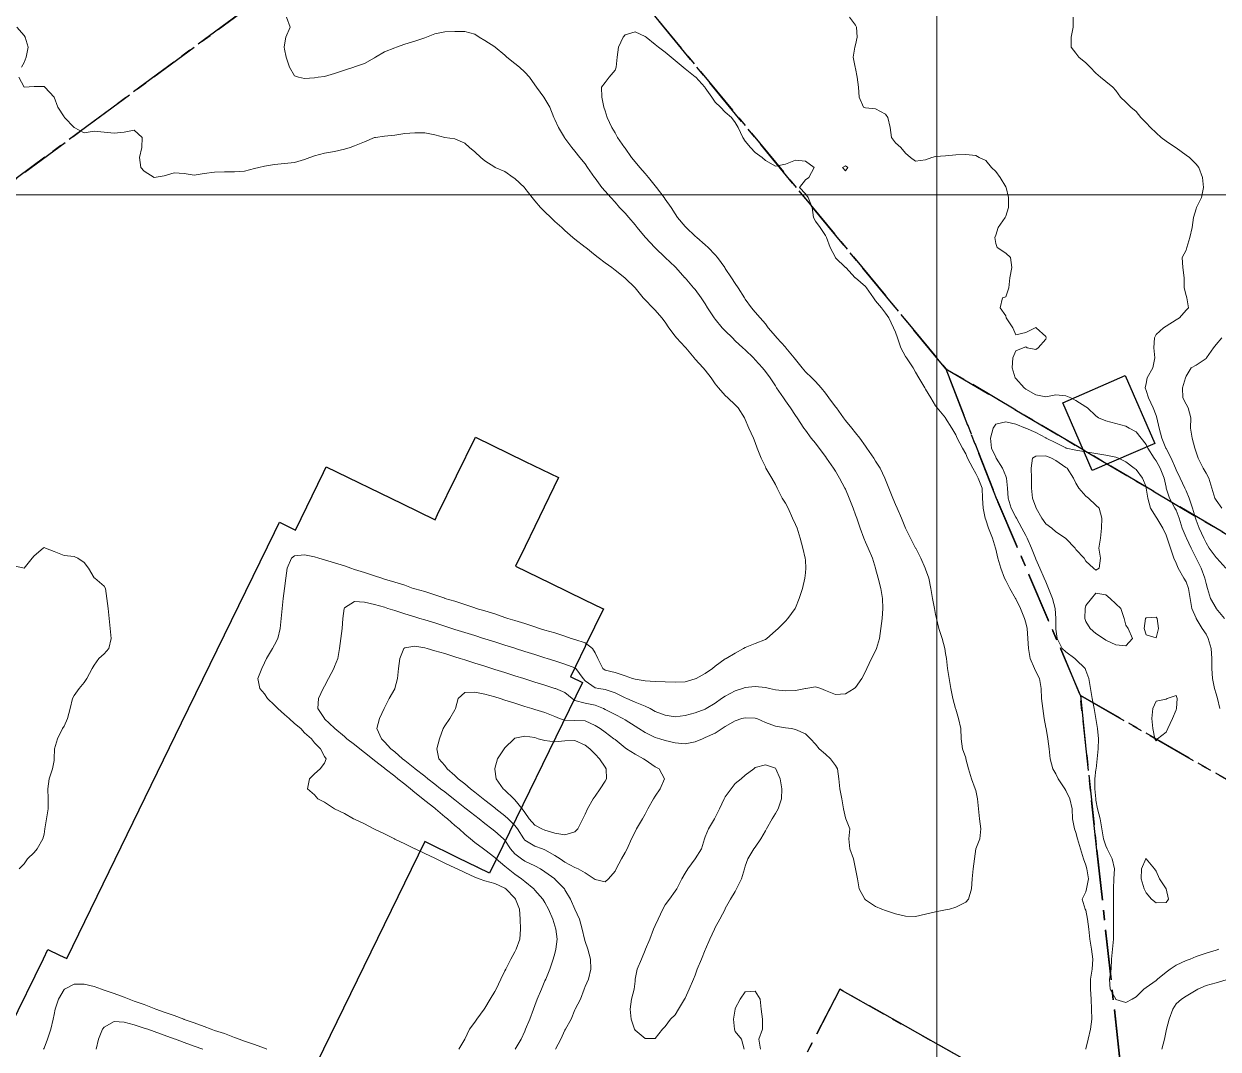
# Model space of a CAD drawing. Header units: centimetres. Extents: x 0 to 642158, y -847 to 649707.
# Drawn here: x 616421.2 to 616480.8, y 621544.8 to 621595.9 of the extents above; entities that cross this region are included whole.
import ezdxf

# ---------------------------------------------------------------- set-up
doc = ezdxf.new("R2010")
doc.units = ezdxf.units.CM
doc.header["$MEASUREMENT"] = 0
doc.linetypes.add('CENTERX2', pattern=[4, 2.5, -0.5, 0.5, -0.5])
doc.layers.add('MEV_grille', color=254, linetype='Continuous', lineweight=9)
doc.layers.add('WAL_topographie 0.5', color=253, linetype='Continuous', lineweight=20)
doc.layers.add('SPW_batiments', color=7, linetype='Continuous')
doc.layers.add('SPW_parcellaire cadastral', color=7, linetype='CENTERX2', lineweight=25, true_color=0xff0542)

# ---------------------------------------------------------------- blocks, each defined once
blk = doc.blocks.new('*U114')
at = {"layer": 'MEV_grille', "transparency": 33554687}
blk.add_lwpolyline([(-1338.461, 0), (1338.461, 0)], dxfattribs=at)
blk = doc.blocks.new('*U115')
at = {"layer": 'MEV_grille', "color": 0, "linetype": 'ByBlock', "lineweight": -2, "transparency": 16777216}
blk.add_blockref('*U114', (0, -800), dxfattribs=at)
blk = doc.blocks.new('*U112')
at = {"layer": 'MEV_grille', "transparency": 33554687}
blk.add_lwpolyline([(0, 1825.476), (0, -1825.476)], dxfattribs=at)
blk = doc.blocks.new('*U113')
at = {"layer": 'MEV_grille', "color": 0, "linetype": 'ByBlock', "lineweight": -2, "transparency": 16777216}
blk.add_blockref('*U112', (1100, 0), dxfattribs=at)

msp = doc.modelspace()

# ---------------------------------------------------------------- linework, layer by layer
at = {"layer": 'SPW_batiments'}
for points in [[(616477.695, 621574.975), (616474.562, 621573.625), (616473.094, 621577.007), (616476.211, 621578.375), (616477.695, 621574.975)], [(616420.548, 621545.841), (616422.217, 621549.264), (616422.445, 621549.733), (616423.019, 621549.453), (616423.38, 621549.277), (616429.113, 621561.036), (616433.748, 621570.542), (616433.997, 621571.053), (616434.801, 621570.661), (616436.202, 621573.535), (616436.339, 621573.816), (616440.107, 621571.979), (616441.765, 621571.171), (616441.895, 621571.437), (616443.778, 621575.301), (616446.269, 621574.087), (616447.934, 621573.275), (616446.026, 621569.36), (616445.921, 621569.145), (616445.784, 621568.864), (616447.533, 621568.012), (616449.229, 621567.185), (616450.121, 621566.75), (616450.17, 621566.726), (616449.281, 621564.902), (616449.256, 621564.851), (616448.768, 621563.85), (616448.519, 621563.34), (616448.537, 621563.332), (616449.117, 621563.049), (616444.483, 621553.542), (616443.902, 621553.825), (616443.885, 621553.834), (616443.861, 621553.846), (616442.943, 621554.293), (616441.248, 621555.12), (616435.516, 621543.362)]]:
    msp.add_lwpolyline(points, dxfattribs=at)
at = {"layer": 'SPW_parcellaire cadastral'}
for points in [[(616439.847, 621618.862), (616444.446, 621616.219), (616449.091, 621613.575), (616452.596, 621611.537), (616444.825, 621605.875), (616418.068, 621586.141), (616407.103, 621600.815), (616426.833, 621627.136), (616432.89, 621622.902), (616436.543, 621620.771), (616439.847, 621618.862)], [(616505.207, 621556.316), (616467.253, 621578.71), (616444.825, 621605.875), (616452.596, 621611.537), (616454.511, 621610.496)], [(616418.068, 621586.141), (616444.825, 621605.875), (616467.253, 621578.71)], [(616516.449, 621549.934), (616512.036, 621541.546), (616507.381, 621544.061), (616507.055, 621543.455), (616500.229, 621547.305), (616473.972, 621562.41), (616469.822, 621572.151), (616467.253, 621578.71), (616505.207, 621556.316), (616507.107, 621555.234), (616511.854, 621552.512), (616516.449, 621549.934)], [(616467.253, 621578.71), (616469.822, 621572.151), (616473.972, 621562.41), (616474.797, 621554.683), (616475.942, 621544.239)], [(616504.25, 621528.228), (616497.475, 621531.995), (616496.712, 621532.425), (616475.942, 621544.239), (616474.797, 621554.683), (616473.972, 621562.41), (616500.229, 621547.305), (616507.055, 621543.455), (616507.381, 621544.061), (616512.036, 621541.546), (616504.617, 621528.028), (616504.25, 621528.228)], [(616472.596, 621541.76), (616461.97, 621547.744), (616457.133, 621538.419)], [(616457.133, 621538.419), (616461.97, 621547.744), (616472.596, 621541.76)]]:
    msp.add_lwpolyline(points, dxfattribs=at)
at = {"layer": 'WAL_topographie 0.5'}
for points in [[(616434.347, 621596.25), (616434.538, 621595.75), (616434.323, 621595.25), (616434.25, 621594.875), (616434.23, 621594.75), (616434.25, 621594.643), (616434.342, 621594.25), (616434.505, 621593.75), (616434.75, 621593.328), (616434.958, 621593.25), (616435.25, 621593.187), (616435.75, 621593.22), (616435.932, 621593.25), (616436.25, 621593.295), (616436.75, 621593.44), (616437.25, 621593.61), (616437.713, 621593.75), (616437.75, 621593.762), (616438.25, 621593.93), (616438.75, 621594.225), (616438.789, 621594.25), (616439.25, 621594.517), (616439.75, 621594.722), (616439.839, 621594.75), (616440.25, 621594.897), (616440.75, 621595.045), (616441.25, 621595.217), (616441.336, 621595.25), (616441.75, 621595.417), (616442.25, 621595.523), (616442.75, 621595.537), (616443.25, 621595.529), (616443.75, 621595.399), (616443.963, 621595.25), (616444.25, 621595.089), (616444.75, 621594.763), (616444.766, 621594.75), (616445.25, 621594.351), (616445.354, 621594.25), (616445.75, 621593.93), (616445.975, 621593.75), (616446.25, 621593.512), (616446.479, 621593.25), (616446.75, 621592.875), (616446.829, 621592.75), (616447.198, 621592.25), (616447.25, 621592.179), (616447.486, 621591.75), (616447.701, 621591.25), (616447.75, 621591.142), (616447.926, 621590.75), (616448.219, 621590.25), (616448.25, 621590.204), (616448.591, 621589.75), (616448.75, 621589.558), (616448.998, 621589.25), (616449.25, 621588.934), (616449.374, 621588.75), (616449.719, 621588.25), (616449.75, 621588.208), (616450.093, 621587.75), (616450.25, 621587.559), (616450.533, 621587.25), (616450.75, 621587.015), (616450.977, 621586.75), (616451.25, 621586.466), (616451.441, 621586.25), (616451.75, 621585.894), (616451.856, 621585.75), (616452.25, 621585.27), (616452.267, 621585.25), (616452.741, 621584.75), (616452.75, 621584.741), (616453.25, 621584.253), (616453.253, 621584.25), (616453.75, 621583.786), (616453.787, 621583.75), (616454.238, 621583.25), (616454.25, 621583.237), (616454.672, 621582.75), (616454.75, 621582.654), (616455.046, 621582.25), (616455.25, 621581.94), (616455.366, 621581.75), (616455.694, 621581.25), (616455.75, 621581.179), (616456.103, 621580.75), (616456.25, 621580.595), (616456.603, 621580.25), (616456.75, 621580.107), (616457.132, 621579.75), (616457.25, 621579.645), (616457.654, 621579.25), (616457.75, 621579.151), (616458.101, 621578.75), (616458.25, 621578.568), (616458.49, 621578.25), (616458.75, 621577.847), (616458.813, 621577.75), (616459.15, 621577.25), (616459.25, 621577.101), (616459.505, 621576.75), (616459.75, 621576.373), (616459.833, 621576.25), (616460.177, 621575.75), (616460.25, 621575.644), (616460.544, 621575.25), (616460.75, 621574.987), (616460.934, 621574.75), (616461.25, 621574.325), (616461.305, 621574.25), (616461.646, 621573.75), (616461.75, 621573.591), (616461.957, 621573.25), (616462.225, 621572.75), (616462.25, 621572.694), (616462.434, 621572.25), (616462.627, 621571.75), (616462.75, 621571.424), (616462.812, 621571.25), (616462.978, 621570.75), (616463.168, 621570.25), (616463.25, 621570.059), (616463.387, 621569.75), (616463.593, 621569.25), (616463.747, 621568.75), (616463.75, 621568.737), (616463.876, 621568.25), (616464.018, 621567.75), (616464.102, 621567.25), (616464.114, 621566.75), (616464.08, 621566.25), (616464.013, 621565.75), (616463.942, 621565.25), (616463.803, 621564.75), (616463.75, 621564.628), (616463.556, 621564.25), (616463.32, 621563.75), (616463.25, 621563.604), (616463.062, 621563.25), (616462.75, 621562.797), (616462.69, 621562.75), (616462.25, 621562.493), (616461.75, 621562.453), (616461.25, 621562.656), (616461.015, 621562.75), (616460.75, 621562.828), (616460.276, 621562.75), (616460.25, 621562.747), (616459.75, 621562.658), (616459.25, 621562.629), (616458.75, 621562.679), (616458.456, 621562.75), (616458.25, 621562.801), (616457.75, 621562.856), (616457.25, 621562.801), (616457.107, 621562.75), (616456.75, 621562.636), (616456.25, 621562.368), (616456.07, 621562.25), (616455.75, 621562.025), (616455.29, 621561.75), (616455.25, 621561.725), (616454.75, 621561.547), (616454.25, 621561.407), (616453.75, 621561.343), (616453.25, 621561.416), (616452.75, 621561.612), (616452.509, 621561.75), (616452.25, 621561.874), (616451.75, 621562.073), (616451.34, 621562.25), (616451.25, 621562.286), (616450.75, 621562.533), (616450.25, 621562.702), (616449.938, 621562.75), (616449.75, 621562.783), (616449.25, 621563.13), (616449.155, 621563.25), (616448.787, 621563.75), (616448.75, 621563.785), (616448.25, 621563.972), (616447.75, 621564.132), (616447.367, 621564.25), (616447.25, 621564.286), (616446.75, 621564.445), (616446.25, 621564.604), (616445.778, 621564.75), (616445.75, 621564.759), (616445.25, 621564.917), (616444.75, 621565.077), (616444.25, 621565.231), (616444.19, 621565.25), (616443.75, 621565.39), (616443.25, 621565.55), (616442.75, 621565.704), (616442.603, 621565.75), (616442.25, 621565.862), (616441.75, 621566.022), (616441.25, 621566.177), (616441.014, 621566.25), (616440.75, 621566.332), (616440.25, 621566.486), (616439.75, 621566.641), (616439.415, 621566.75), (616439.25, 621566.803), (616438.75, 621566.945), (616438.25, 621567.054), (616437.75, 621567.1), (616437.25, 621566.781), (616437.234, 621566.75), (616437.17, 621566.25), (616437.122, 621565.75), (616437.063, 621565.25), (616437, 621564.75), (616436.907, 621564.25), (616436.75, 621563.846), (616436.71, 621563.75), (616436.445, 621563.25), (616436.25, 621562.873), (616436.187, 621562.75), (616435.946, 621562.25), (616435.921, 621561.75), (616436.245, 621561.25), (616436.25, 621561.246), (616436.75, 621560.774), (616436.771, 621560.75), (616437.25, 621560.358), (616437.369, 621560.25), (616437.75, 621559.955), (616438.006, 621559.75), (616438.25, 621559.554), (616438.639, 621559.25), (616438.75, 621559.161), (616439.25, 621558.775), (616439.282, 621558.75), (616439.75, 621558.374), (616439.909, 621558.25), (616440.25, 621557.972), (616440.537, 621557.75), (616440.75, 621557.57), (616441.161, 621557.25), (616441.25, 621557.171), (616441.75, 621556.775), (616441.783, 621556.75), (616442.25, 621556.35), (616442.381, 621556.25), (616442.75, 621555.922), (616442.971, 621555.75), (616443.25, 621555.481), (616443.529, 621555.25), (616443.75, 621555.063), (616444.179, 621554.75), (616444.25, 621554.705), (616444.75, 621554.318), (616444.813, 621554.25), (616445.25, 621553.887), (616445.41, 621553.75), (616445.75, 621553.493), (616446.084, 621553.25), (616446.25, 621553.118), (616446.699, 621552.75), (616446.75, 621552.694), (616447.147, 621552.25), (616447.25, 621552.072), (616447.427, 621551.75), (616447.644, 621551.25), (616447.75, 621550.917), (616447.799, 621550.75), (616447.854, 621550.25), (616447.801, 621549.75), (616447.75, 621549.537), (616447.666, 621549.25), (616447.501, 621548.75), (616447.291, 621548.25), (616447.25, 621548.163), (616447.078, 621547.75), (616446.864, 621547.25), (616446.75, 621546.945), (616446.675, 621546.75), (616446.488, 621546.25), (616446.286, 621545.75), (616446.25, 621545.664), (616446.062, 621545.25), (616445.761, 621544.75)], [(616462.444, 621596.25), (616462.75, 621595.857), (616462.792, 621595.75), (616462.828, 621595.25), (616462.75, 621594.861), (616462.724, 621594.75), (616462.641, 621594.25), (616462.73, 621593.75), (616462.75, 621593.679), (616462.827, 621593.25), (616462.895, 621592.75), (616462.932, 621592.25), (616463.15, 621591.75), (616463.25, 621591.73), (616463.75, 621591.68), (616464.25, 621591.404), (616464.368, 621591.25), (616464.478, 621590.75), (616464.547, 621590.25), (616464.75, 621589.982), (616465.01, 621589.75), (616465.25, 621589.464), (616465.5, 621589.25), (616465.75, 621589.062), (616466.25, 621589.129), (616466.568, 621589.25), (616466.75, 621589.289), (616467.25, 621589.33), (616467.75, 621589.381), (616468.25, 621589.4), (616468.75, 621589.338), (616468.929, 621589.25), (616469.25, 621589.089), (616469.542, 621588.75), (616469.75, 621588.545), (616469.962, 621588.25), (616470.25, 621587.777), (616470.266, 621587.75), (616470.382, 621587.25), (616470.394, 621586.75), (616470.25, 621586.313), (616470.221, 621586.25), (616469.875, 621585.75), (616469.75, 621585.365), (616469.709, 621585.25), (616469.75, 621584.95), (616469.813, 621584.75), (616470.25, 621584.47), (616470.489, 621584.25), (616470.545, 621583.75), (616470.45, 621583.25), (616470.411, 621582.75), (616470.25, 621582.3), (616470.083, 621582.25), (616469.969, 621581.75), (616470.25, 621581.341), (616470.277, 621581.25), (616470.596, 621580.75), (616470.75, 621580.402), (616471.25, 621580.508), (616471.721, 621580.75), (616471.75, 621580.757), (616471.763, 621580.75), (616472.25, 621580.32), (616472.272, 621580.25), (616472.25, 621580.183), (616471.875, 621579.75), (616471.75, 621579.669), (616471.317, 621579.75), (616471.25, 621579.803), (616471.125, 621579.75), (616470.75, 621579.6), (616470.61, 621579.25), (616470.568, 621578.75), (616470.722, 621578.25), (616470.75, 621578.223), (616471.171, 621577.75), (616471.25, 621577.693), (616471.75, 621577.398), (616472.25, 621577.306), (616472.75, 621577.398), (616473.25, 621577.349), (616473.495, 621577.25), (616473.75, 621577.124), (616474.25, 621576.812), (616474.324, 621576.75), (616474.75, 621576.353), (616474.877, 621576.25), (616475.25, 621576.113), (616475.75, 621575.972), (616476.25, 621575.846), (616476.412, 621575.75), (616476.75, 621575.558), (616477.002, 621575.25), (616477.25, 621574.931), (616477.339, 621574.75), (616477.656, 621574.25), (616477.75, 621574.12), (616477.957, 621573.75), (616478.156, 621573.25), (616478.25, 621572.803), (616478.262, 621572.75), (616478.416, 621572.25), (616478.695, 621571.75), (616478.75, 621571.648), (616478.904, 621571.25), (616479.062, 621570.75), (616479.25, 621570.284), (616479.264, 621570.25), (616479.511, 621569.75), (616479.75, 621569.264), (616479.757, 621569.25), (616479.996, 621568.75), (616480.186, 621568.25), (616480.25, 621567.987), (616480.31, 621567.75), (616480.466, 621567.25), (616480.75, 621566.759), (616480.756, 621566.75), (616481.16, 621566.25)], [(616473.609, 621596.25), (616473.614, 621595.75), (616473.508, 621595.25), (616473.513, 621594.75), (616473.75, 621594.45), (616473.9, 621594.25), (616474.25, 621593.97), (616474.47, 621593.75), (616474.75, 621593.446), (616474.975, 621593.25), (616475.25, 621593.046), (616475.598, 621592.75), (616475.75, 621592.583), (616475.983, 621592.25), (616476.25, 621592.007), (616476.5, 621591.75), (616476.75, 621591.548), (616476.99, 621591.25), (616477.25, 621590.974), (616477.479, 621590.75), (616477.75, 621590.473), (616478.012, 621590.25), (616478.25, 621590.064), (616478.721, 621589.75), (616478.75, 621589.729), (616479.25, 621589.362), (616479.412, 621589.25), (616479.75, 621588.921), (616479.886, 621588.75), (616480.071, 621588.25), (616480.116, 621587.75), (616480.022, 621587.25), (616479.77, 621586.75), (616479.75, 621586.687), (616479.615, 621586.25), (616479.55, 621585.75), (616479.441, 621585.25), (616479.295, 621584.75), (616479.25, 621584.618), (616479.061, 621584.25), (616479.087, 621583.75), (616479.162, 621583.25), (616479.148, 621582.75), (616479.25, 621582.368), (616479.285, 621582.25), (616479.362, 621581.75), (616479.25, 621581.621), (616478.921, 621581.25), (616478.75, 621581.145), (616478.25, 621580.829), (616478.114, 621580.75), (616477.75, 621580.412), (616477.673, 621580.25), (616477.645, 621579.75), (616477.691, 621579.25), (616477.591, 621578.75), (616477.308, 621578.25), (616477.25, 621577.977), (616477.206, 621577.75), (616477.25, 621577.629), (616477.372, 621577.25), (616477.599, 621576.75), (616477.75, 621576.38), (616477.794, 621576.25), (616477.909, 621575.75), (616478.036, 621575.25), (616478.237, 621574.75), (616478.25, 621574.725), (616478.505, 621574.25), (616478.719, 621573.75), (616478.75, 621573.67), (616478.947, 621573.25), (616479.187, 621572.75), (616479.25, 621572.612), (616479.401, 621572.25), (616479.566, 621571.75), (616479.718, 621571.25), (616479.75, 621571.149), (616479.909, 621570.75), (616480.14, 621570.25), (616480.25, 621570.028), (616480.406, 621569.75), (616480.75, 621569.284), (616480.79, 621569.25), (616481.237, 621568.75)], [(616420.884, 621595.75), (616421.25, 621595.333), (616421.303, 621595.25), (616421.453, 621594.75), (616421.358, 621594.25), (616421.25, 621593.984), (616421.125, 621593.75)], [(616474.24, 621544.75), (616474.25, 621544.778), (616474.356, 621545.25), (616474.487, 621545.75), (616474.538, 621546.25), (616474.533, 621546.75), (616474.513, 621547.25), (616474.478, 621547.75), (616474.485, 621548.25), (616474.566, 621548.75), (616474.595, 621549.25), (616474.526, 621549.75), (616474.448, 621550.25), (616474.394, 621550.75), (616474.332, 621551.25), (616474.25, 621551.69), (616474.213, 621551.75), (616474.058, 621552.25), (616474.25, 621552.607), (616474.284, 621552.75), (616474.379, 621553.25), (616474.303, 621553.75), (616474.25, 621553.933), (616474.122, 621554.25), (616473.973, 621554.75), (616473.836, 621555.25), (616473.75, 621555.576), (616473.672, 621555.75), (616473.578, 621556.25), (616473.558, 621556.75), (616473.449, 621557.25), (616473.25, 621557.67), (616473.205, 621557.75), (616472.869, 621558.25), (616472.75, 621558.492), (616472.598, 621558.75), (616472.468, 621559.25), (616472.419, 621559.75), (616472.353, 621560.25), (616472.26, 621560.75), (616472.25, 621560.804), (616472.17, 621561.25), (616472.093, 621561.75), (616472.031, 621562.25), (616472.009, 621562.75), (616471.937, 621563.25), (616471.75, 621563.596), (616471.681, 621563.75), (616471.473, 621564.25), (616471.391, 621564.75), (616471.356, 621565.25), (616471.311, 621565.75), (616471.25, 621566.034), (616471.192, 621566.25), (616470.987, 621566.75), (616470.75, 621567.235), (616470.742, 621567.25), (616470.455, 621567.75), (616470.25, 621568.14), (616470.194, 621568.25), (616470.005, 621568.75), (616469.861, 621569.25), (616469.75, 621569.712), (616469.74, 621569.75), (616469.582, 621570.25), (616469.388, 621570.75), (616469.25, 621571.168), (616469.222, 621571.25), (616469.115, 621571.75), (616469.094, 621572.25), (616469.066, 621572.75), (616468.876, 621573.25), (616468.75, 621573.478), (616468.6, 621573.75), (616468.347, 621574.25), (616468.25, 621574.461), (616468.09, 621574.75), (616467.83, 621575.25), (616467.75, 621575.41), (616467.563, 621575.75), (616467.25, 621576.237), (616467.241, 621576.25), (616466.828, 621576.75), (616466.75, 621576.853), (616466.508, 621577.25), (616466.25, 621577.687), (616466.207, 621577.75), (616465.913, 621578.25), (616465.75, 621578.528), (616465.624, 621578.75), (616465.294, 621579.25), (616465.25, 621579.318), (616465.016, 621579.75), (616464.839, 621580.25), (616464.75, 621580.53), (616464.654, 621580.75), (616464.417, 621581.25), (616464.25, 621581.487), (616464.05, 621581.75), (616463.75, 621582.096), (616463.64, 621582.25), (616463.295, 621582.75), (616463.25, 621582.804), (616462.75, 621583.238), (616462.738, 621583.25), (616462.261, 621583.75), (616462.25, 621583.759), (616461.75, 621584.244), (616461.745, 621584.25), (616461.487, 621584.75), (616461.307, 621585.25), (616461.25, 621585.352), (616460.985, 621585.75), (616460.75, 621586.073), (616460.658, 621586.25), (616460.594, 621586.75), (616460.391, 621587.25), (616460.25, 621587.426), (616459.95, 621587.75), (616460.25, 621588.137), (616460.425, 621588.25), (616460.691, 621588.75), (616460.25, 621589.069), (616459.75, 621589.117), (616459.25, 621588.906), (616458.75, 621588.816), (616458.25, 621589.098), (616458.086, 621589.25), (616457.75, 621589.498), (616457.507, 621589.75), (616457.25, 621590.056), (616457.128, 621590.25), (616456.891, 621590.75), (616456.75, 621590.987), (616456.554, 621591.25), (616456.25, 621591.511), (616456.011, 621591.75), (616455.75, 621592.011), (616455.587, 621592.25), (616455.25, 621592.724), (616455.231, 621592.75), (616454.785, 621593.25), (616454.75, 621593.278), (616454.25, 621593.662), (616454.147, 621593.75), (616453.75, 621594.081), (616453.546, 621594.25), (616453.25, 621594.498), (616452.915, 621594.75), (616452.75, 621594.887), (616452.295, 621595.25), (616452.25, 621595.29), (616451.75, 621595.523), (616451.25, 621595.366), (616451.148, 621595.25), (616450.924, 621594.75), (616450.862, 621594.25), (616450.812, 621593.75), (616450.75, 621593.608), (616450.462, 621593.25), (616450.25, 621592.991), (616450.077, 621592.75), (616450.082, 621592.25), (616450.187, 621591.75), (616450.25, 621591.576), (616450.361, 621591.25), (616450.589, 621590.75), (616450.75, 621590.47), (616450.879, 621590.25), (616451.226, 621589.75), (616451.25, 621589.716), (616451.578, 621589.25), (616451.75, 621589.024), (616451.98, 621588.75), (616452.25, 621588.441), (616452.414, 621588.25), (616452.75, 621587.836), (616452.821, 621587.75), (616453.199, 621587.25), (616453.25, 621587.175), (616453.543, 621586.75), (616453.75, 621586.432), (616453.87, 621586.25), (616454.25, 621585.803), (616454.297, 621585.75), (616454.75, 621585.317), (616454.824, 621585.25), (616455.25, 621584.884), (616455.398, 621584.75), (616455.75, 621584.384), (616455.868, 621584.25), (616456.228, 621583.75), (616456.25, 621583.716), (616456.569, 621583.25), (616456.75, 621582.961), (616456.902, 621582.75), (616457.207, 621582.25), (616457.25, 621582.179), (616457.556, 621581.75), (616457.75, 621581.529), (616457.985, 621581.25), (616458.25, 621580.944), (616458.396, 621580.75), (616458.75, 621580.337), (616458.83, 621580.25), (616459.25, 621579.785), (616459.281, 621579.75), (616459.692, 621579.25), (616459.75, 621579.17), (616460.084, 621578.75), (616460.25, 621578.553), (616460.57, 621578.25), (616460.75, 621578.07), (616461.04, 621577.75), (616461.25, 621577.486), (616461.425, 621577.25), (616461.75, 621576.813), (616461.796, 621576.75), (616462.152, 621576.25), (616462.25, 621576.119), (616462.565, 621575.75), (616462.75, 621575.515), (616462.958, 621575.25), (616463.25, 621574.838), (616463.316, 621574.75), (616463.661, 621574.25), (616463.75, 621574.089), (616463.98, 621573.75), (616464.218, 621573.25), (616464.25, 621573.168), (616464.417, 621572.75), (616464.612, 621572.25), (616464.75, 621571.941), (616464.831, 621571.75), (616465.051, 621571.25), (616465.25, 621570.757), (616465.253, 621570.75), (616465.488, 621570.25), (616465.75, 621569.761), (616465.756, 621569.75), (616466.003, 621569.25), (616466.232, 621568.75), (616466.25, 621568.7), (616466.418, 621568.25), (616466.513, 621567.75), (616466.594, 621567.25), (616466.692, 621566.75), (616466.75, 621566.444), (616466.788, 621566.25), (616466.916, 621565.75), (616467.071, 621565.25), (616467.209, 621564.75), (616467.25, 621564.5), (616467.29, 621564.25), (616467.341, 621563.75), (616467.417, 621563.25), (616467.507, 621562.75), (616467.608, 621562.25), (616467.741, 621561.75), (616467.75, 621561.721), (616467.889, 621561.25), (616468.005, 621560.75), (616468.024, 621560.25), (616468.088, 621559.75), (616468.25, 621559.293), (616468.264, 621559.25), (616468.397, 621558.75), (616468.536, 621558.25), (616468.728, 621557.75), (616468.75, 621557.656), (616468.842, 621557.25), (616468.887, 621556.75), (616468.934, 621556.25), (616469, 621555.75), (616468.953, 621555.25), (616468.75, 621554.75), (616468.75, 621554.75), (616468.693, 621554.25), (616468.625, 621553.75), (616468.567, 621553.25), (616468.543, 621552.75), (616468.387, 621552.25), (616468.25, 621552.092), (616467.75, 621551.843), (616467.438, 621551.75), (616467.25, 621551.706), (616466.75, 621551.615), (616466.25, 621551.491), (616465.75, 621551.379), (616465.25, 621551.395), (616464.75, 621551.506), (616464.25, 621551.681), (616464.058, 621551.75), (616463.75, 621551.879), (616463.25, 621552.208), (616463.208, 621552.25), (616462.94, 621552.75), (616462.842, 621553.25), (616462.75, 621553.75), (616462.75, 621553.75), (616462.645, 621554.25), (616462.461, 621554.75), (616462.417, 621555.25), (616462.472, 621555.75), (616462.275, 621556.25), (616462.25, 621556.296), (616462.144, 621556.75), (616462.065, 621557.25), (616461.966, 621557.75), (616461.924, 621558.25), (616461.849, 621558.75), (616461.75, 621558.914), (616461.503, 621559.25), (616461.25, 621559.472), (616460.944, 621559.75), (616460.75, 621559.983), (616460.5, 621560.25), (616460.25, 621560.485), (616459.75, 621560.709), (616459.555, 621560.75), (616459.25, 621560.787), (616458.75, 621560.875), (616458.25, 621561.062), (616457.819, 621561.25), (616457.75, 621561.269), (616457.25, 621561.284), (616457.083, 621561.25), (616456.75, 621561.141), (616456.25, 621560.855), (616456.102, 621560.75), (616455.75, 621560.527), (616455.25, 621560.302), (616455.119, 621560.25), (616454.75, 621560.099), (616454.25, 621559.997), (616453.75, 621560.042), (616453.25, 621560.165), (616452.981, 621560.25), (616452.75, 621560.315), (616452.25, 621560.55), (616451.938, 621560.75), (616451.75, 621560.876), (616451.25, 621561.187), (616451.138, 621561.25), (616450.75, 621561.453), (616450.25, 621561.709), (616450.169, 621561.75), (616449.75, 621561.914), (616449.25, 621562.014), (616448.75, 621562.159), (616448.607, 621562.25), (616448.25, 621562.553), (616447.774, 621562.75), (616447.75, 621562.759), (616447.25, 621562.917), (616446.75, 621563.077), (616446.25, 621563.231), (616446.19, 621563.25), (616445.75, 621563.39), (616445.25, 621563.55), (616444.75, 621563.704), (616444.603, 621563.75), (616444.25, 621563.862), (616443.75, 621564.022), (616443.25, 621564.177), (616443.016, 621564.25), (616442.75, 621564.334), (616442.25, 621564.491), (616441.75, 621564.64), (616441.372, 621564.75), (616441.25, 621564.784), (616440.75, 621564.859), (616440.25, 621564.778), (616440.208, 621564.75), (616440.008, 621564.25), (616439.945, 621563.75), (616439.887, 621563.25), (616439.754, 621562.75), (616439.75, 621562.742), (616439.471, 621562.25), (616439.25, 621561.787), (616439.233, 621561.75), (616438.996, 621561.25), (616438.858, 621560.75), (616439.087, 621560.25), (616439.25, 621560.1), (616439.564, 621559.75), (616439.75, 621559.599), (616440.138, 621559.25), (616440.25, 621559.162), (616440.75, 621558.766), (616440.769, 621558.75), (616441.25, 621558.373), (616441.406, 621558.25), (616441.75, 621557.98), (616442.045, 621557.75), (616442.25, 621557.59), (616442.683, 621557.25), (616442.75, 621557.198), (616443.25, 621556.805), (616443.321, 621556.75), (616443.75, 621556.417), (616443.962, 621556.25), (616444.25, 621556.023), (616444.598, 621555.75), (616444.75, 621555.63), (616445.186, 621555.25), (616445.25, 621555.183), (616445.538, 621554.75), (616445.75, 621554.501), (616446.081, 621554.25), (616446.25, 621554.14), (616446.75, 621553.901), (616447.03, 621553.75), (616447.25, 621553.608), (616447.737, 621553.25), (616447.75, 621553.239), (616448.226, 621552.75), (616448.25, 621552.712), (616448.532, 621552.25), (616448.748, 621551.75), (616448.75, 621551.745), (616448.968, 621551.25), (616449.105, 621550.75), (616449.221, 621550.25), (616449.25, 621550.127), (616449.389, 621549.75), (616449.527, 621549.25), (616449.535, 621548.75), (616449.417, 621548.25), (616449.25, 621547.88), (616449.206, 621547.75), (616449.021, 621547.25), (616448.765, 621546.75), (616448.75, 621546.725), (616448.56, 621546.25), (616448.284, 621545.75), (616448.25, 621545.702), (616448.041, 621545.25), (616447.781, 621544.75)], [(616421, 621593.25), (616421.25, 621592.75), (616421.75, 621592.788), (616422.25, 621592.781), (616422.286, 621592.75), (616422.75, 621592.25), (616422.75, 621592.25), (616422.935, 621591.75), (616423.25, 621591.278), (616423.272, 621591.25), (616423.75, 621590.75), (616423.75, 621590.75), (616424.25, 621590.475), (616424.75, 621590.554), (616425.25, 621590.515), (616425.75, 621590.455), (616426.25, 621590.503), (616426.75, 621590.602), (616427.147, 621590.25), (616427.139, 621589.75), (616427.021, 621589.25), (616427.076, 621588.75), (616427.25, 621588.571), (616427.75, 621588.25), (616428.25, 621588.333), (616428.75, 621588.486), (616429.25, 621588.45), (616429.75, 621588.37), (616430.25, 621588.444), (616430.75, 621588.509), (616431.25, 621588.529), (616431.75, 621588.525), (616432.25, 621588.571), (616432.75, 621588.696), (616432.97, 621588.75), (616433.25, 621588.815), (616433.75, 621588.902), (616434.25, 621588.951), (616434.75, 621589.003), (616435.25, 621589.139), (616435.519, 621589.25), (616435.75, 621589.333), (616436.25, 621589.465), (616436.75, 621589.541), (616437.25, 621589.655), (616437.526, 621589.75), (616437.75, 621589.834), (616438.25, 621590.029), (616438.75, 621590.242), (616438.796, 621590.25), (616439.25, 621590.316), (616439.75, 621590.358), (616440.25, 621590.44), (616440.75, 621590.485), (616441.25, 621590.474), (616441.75, 621590.375), (616442.25, 621590.25), (616442.25, 621590.25), (616442.75, 621590.172), (616443.25, 621589.955), (616443.479, 621589.75), (616443.75, 621589.534), (616444.048, 621589.25), (616444.25, 621589.077), (616444.75, 621588.76), (616444.771, 621588.75), (616445.25, 621588.541), (616445.671, 621588.25), (616445.75, 621588.2), (616446.224, 621587.75), (616446.25, 621587.723), (616446.611, 621587.25), (616446.75, 621587.091), (616447.026, 621586.75), (616447.25, 621586.531), (616447.538, 621586.25), (616447.75, 621586.058), (616448.099, 621585.75), (616448.25, 621585.604), (616448.65, 621585.25), (616448.75, 621585.164), (616449.25, 621584.778), (616449.286, 621584.75), (616449.75, 621584.374), (616449.902, 621584.25), (616450.25, 621583.992), (616450.591, 621583.75), (616450.75, 621583.632), (616451.229, 621583.25), (616451.25, 621583.233), (616451.75, 621582.75), (616451.75, 621582.75), (616452.157, 621582.25), (616452.25, 621582.142), (616452.628, 621581.75), (616452.75, 621581.631), (616453.092, 621581.25), (616453.25, 621581.025), (616453.429, 621580.75), (616453.75, 621580.335), (616453.819, 621580.25), (616454.25, 621579.777), (616454.274, 621579.75), (616454.695, 621579.25), (616454.75, 621579.188), (616455.154, 621578.75), (616455.25, 621578.638), (616455.549, 621578.25), (616455.75, 621577.948), (616455.908, 621577.75), (616456.25, 621577.365), (616456.373, 621577.25), (616456.75, 621576.912), (616456.891, 621576.75), (616457.215, 621576.25), (616457.25, 621576.172), (616457.423, 621575.75), (616457.665, 621575.25), (616457.75, 621575.03), (616457.84, 621574.75), (616458.035, 621574.25), (616458.25, 621573.807), (616458.279, 621573.75), (616458.574, 621573.25), (616458.75, 621572.926), (616458.835, 621572.75), (616459.095, 621572.25), (616459.25, 621572), (616459.381, 621571.75), (616459.607, 621571.25), (616459.75, 621570.942), (616459.832, 621570.75), (616459.992, 621570.25), (616460.126, 621569.75), (616460.243, 621569.25), (616460.25, 621569.15), (616460.269, 621568.75), (616460.25, 621568.528), (616460.216, 621568.25), (616460.104, 621567.75), (616459.943, 621567.25), (616459.75, 621566.782), (616459.734, 621566.75), (616459.373, 621566.25), (616459.25, 621566.116), (616458.89, 621565.75), (616458.75, 621565.625), (616458.329, 621565.25), (616458.25, 621565.2), (616457.75, 621565.002), (616457.25, 621564.798), (616457.163, 621564.75), (616456.75, 621564.516), (616456.296, 621564.25), (616456.25, 621564.225), (616455.75, 621563.87), (616455.606, 621563.75), (616455.25, 621563.508), (616454.795, 621563.25), (616454.75, 621563.23), (616454.25, 621563.085), (616453.75, 621563.068), (616453.25, 621563.085), (616452.75, 621563.098), (616452.25, 621563.139), (616451.75, 621563.213), (616451.622, 621563.25), (616451.25, 621563.386), (616450.75, 621563.556), (616450.25, 621563.673), (616450.14, 621563.75), (616449.885, 621564.25), (616449.75, 621564.54), (616449.622, 621564.75), (616449.25, 621565.024), (616448.75, 621565.193), (616448.558, 621565.25), (616448.25, 621565.357), (616447.75, 621565.523), (616447.25, 621565.671), (616446.979, 621565.75), (616446.75, 621565.83), (616446.25, 621566), (616445.75, 621566.151), (616445.402, 621566.25), (616445.25, 621566.303), (616444.75, 621566.476), (616444.25, 621566.631), (616443.817, 621566.75), (616443.75, 621566.773), (616443.25, 621566.951), (616442.75, 621567.115), (616442.257, 621567.25), (616442.25, 621567.252), (616441.75, 621567.427), (616441.25, 621567.585), (616440.75, 621567.726), (616440.669, 621567.75), (616440.25, 621567.902), (616439.75, 621568.064), (616439.25, 621568.209), (616439.107, 621568.25), (616438.75, 621568.382), (616438.25, 621568.545), (616437.75, 621568.696), (616437.561, 621568.75), (616437.25, 621568.87), (616436.75, 621569.029), (616436.25, 621569.173), (616435.96, 621569.25), (616435.75, 621569.329), (616435.25, 621569.416), (616434.75, 621569.364), (616434.599, 621569.25), (616434.381, 621568.75), (616434.312, 621568.25), (616434.25, 621567.75), (616434.25, 621567.75), (616434.188, 621567.25), (616434.133, 621566.75), (616434.09, 621566.25), (616434.041, 621565.75), (616433.915, 621565.25), (616433.75, 621564.925), (616433.653, 621564.75), (616433.355, 621564.25), (616433.25, 621564.037), (616433.114, 621563.75), (616432.918, 621563.25), (616433.019, 621562.75), (616433.25, 621562.48), (616433.408, 621562.25), (616433.75, 621561.916), (616433.915, 621561.75), (616434.25, 621561.451), (616434.487, 621561.25), (616434.75, 621561.002), (616435.064, 621560.75), (616435.25, 621560.544), (616435.602, 621560.25), (616435.75, 621560.05), (616436.05, 621559.75), (616436.25, 621559.354), (616436.332, 621559.25), (616436.25, 621559.023), (616436.036, 621558.75), (616435.75, 621558.5), (616435.5, 621558.25), (616435.404, 621557.75), (616435.75, 621557.45), (616435.914, 621557.25), (616436.25, 621557.089), (616436.745, 621556.75), (616436.75, 621556.748), (616437.25, 621556.509), (616437.701, 621556.25), (616437.75, 621556.228), (616438.25, 621555.996), (616438.705, 621555.75), (616438.75, 621555.729), (616439.25, 621555.501), (616439.734, 621555.25), (616439.75, 621555.242), (616440.25, 621555.004), (616440.75, 621554.758), (616440.766, 621554.75), (616441.25, 621554.519), (616441.75, 621554.28), (616441.813, 621554.25), (616442.25, 621554.044), (616442.75, 621553.809), (616442.875, 621553.75), (616443.25, 621553.571), (616443.75, 621553.332), (616443.964, 621553.25), (616444.25, 621553.15), (616444.75, 621553.021), (616445.25, 621552.783), (616445.295, 621552.75), (616445.75, 621552.287), (616445.783, 621552.25), (616445.972, 621551.75), (616446.015, 621551.25), (616446.034, 621550.75), (616445.992, 621550.25), (616445.81, 621549.75), (616445.75, 621549.618), (616445.54, 621549.25), (616445.293, 621548.75), (616445.25, 621548.674), (616445.047, 621548.25), (616444.808, 621547.75), (616444.75, 621547.64), (616444.51, 621547.25), (616444.25, 621546.799), (616444.214, 621546.75), (616443.853, 621546.25), (616443.75, 621546.104), (616443.49, 621545.75), (616443.25, 621545.26), (616443.246, 621545.25), (616442.954, 621544.75)], [(616462.25, 621588.583), (616462.375, 621588.75), (616462.25, 621588.827), (616462.107, 621588.75), (616462.25, 621588.583)], [(616481.032, 621580.25), (616480.75, 621579.92), (616480.62, 621579.75), (616480.269, 621579.25), (616480.25, 621579.225), (616479.75, 621578.888), (616479.508, 621578.75), (616479.25, 621578.339), (616479.218, 621578.25), (616479.07, 621577.75), (616479.082, 621577.25), (616479.25, 621576.942), (616479.349, 621576.75), (616479.48, 621576.25), (616479.464, 621575.75), (616479.55, 621575.25), (616479.694, 621574.75), (616479.75, 621574.539), (616479.849, 621574.25), (616480.107, 621573.75), (616480.25, 621573.49), (616480.386, 621573.25), (616480.535, 621572.75), (616480.686, 621572.25), (616480.75, 621572.147), (616481.039, 621571.75)], [(616476.561, 621547.25), (616476.25, 621547.083), (616475.75, 621547.231), (616475.741, 621547.25), (616475.463, 621547.75), (616475.435, 621548.25), (616475.512, 621548.75), (616475.53, 621549.25), (616475.576, 621549.75), (616475.634, 621550.25), (616475.634, 621550.75), (616475.622, 621551.25), (616475.619, 621551.75), (616475.628, 621552.25), (616475.63, 621552.75), (616475.65, 621553.25), (616475.677, 621553.75), (616475.553, 621554.25), (616475.304, 621554.75), (616475.25, 621554.897), (616475.126, 621555.25), (616475.038, 621555.75), (616474.953, 621556.25), (616474.832, 621556.75), (616474.75, 621557.176), (616474.737, 621557.25), (616474.697, 621557.75), (616474.702, 621558.25), (616474.75, 621558.704), (616474.756, 621558.75), (616474.809, 621559.25), (616474.855, 621559.75), (616474.873, 621560.25), (616474.832, 621560.75), (616474.75, 621561.25), (616474.75, 621561.25), (616474.657, 621561.75), (616474.567, 621562.25), (616474.476, 621562.75), (616474.396, 621563.25), (616474.25, 621563.655), (616474.215, 621563.75), (616473.75, 621564.2), (616473.694, 621564.25), (616473.25, 621564.582), (616473.072, 621564.75), (616472.81, 621565.25), (616472.75, 621565.717), (616472.746, 621565.75), (616472.746, 621566.25), (616472.72, 621566.75), (616472.588, 621567.25), (616472.387, 621567.75), (616472.25, 621568.074), (616472.173, 621568.25), (616471.944, 621568.75), (616471.75, 621569.21), (616471.733, 621569.25), (616471.542, 621569.75), (616471.321, 621570.25), (616471.25, 621570.384), (616471.051, 621570.75), (616470.778, 621571.25), (616470.75, 621571.305), (616470.52, 621571.75), (616470.375, 621572.25), (616470.343, 621572.75), (616470.288, 621573.25), (616470.25, 621573.352), (616470.08, 621573.75), (616469.772, 621574.25), (616469.75, 621574.299), (616469.546, 621574.75), (616469.495, 621575.25), (616469.623, 621575.75), (616469.75, 621575.941), (616470.25, 621576.059), (616470.75, 621575.946), (616471.242, 621575.75), (616471.25, 621575.747), (616471.75, 621575.53), (616472.25, 621575.26), (616472.265, 621575.25), (616472.75, 621575.005), (616473.25, 621574.755), (616473.269, 621574.75), (616473.75, 621574.638), (616474.25, 621574.566), (616474.75, 621574.473), (616475.25, 621574.393), (616475.75, 621574.303), (616475.883, 621574.25), (616476.25, 621574.066), (616476.657, 621573.75), (616476.75, 621573.675), (616477.076, 621573.25), (616477.25, 621572.81), (616477.265, 621572.75), (616477.336, 621572.25), (616477.478, 621571.75), (616477.75, 621571.306), (616477.786, 621571.25), (616478.087, 621570.75), (616478.25, 621570.4), (616478.307, 621570.25), (616478.47, 621569.75), (616478.641, 621569.25), (616478.75, 621569.01), (616478.855, 621568.75), (616479.144, 621568.25), (616479.25, 621568.068), (616479.376, 621567.75), (616479.459, 621567.25), (616479.544, 621566.75), (616479.75, 621566.269), (616479.76, 621566.25), (616480.056, 621565.75), (616480.25, 621565.463), (616480.359, 621565.25), (616480.503, 621564.75), (616480.542, 621564.25), (616480.538, 621563.75), (616480.567, 621563.25), (616480.674, 621562.75), (616480.75, 621562.482), (616480.814, 621562.25), (616480.938, 621561.75)], [(616474.917, 621568.75), (616474.75, 621568.652), (616474.632, 621568.75), (616474.25, 621569.101), (616474.171, 621569.25), (616473.75, 621569.684), (616473.713, 621569.75), (616473.25, 621570.237), (616473.239, 621570.25), (616472.75, 621570.572), (616472.546, 621570.75), (616472.25, 621570.968), (616472.05, 621571.25), (616471.768, 621571.75), (616471.75, 621571.802), (616471.587, 621572.25), (616471.533, 621572.75), (616471.542, 621573.25), (616471.511, 621573.75), (616471.582, 621574.25), (616471.75, 621574.342), (616472.25, 621574.36), (616472.534, 621574.25), (616472.75, 621574.127), (616473.25, 621573.783), (616473.311, 621573.75), (616473.629, 621573.25), (616473.75, 621573.003), (616473.894, 621572.75), (616474.25, 621572.355), (616474.371, 621572.25), (616474.75, 621571.901), (616474.904, 621571.75), (616475.049, 621571.25), (616475.025, 621570.75), (616474.971, 621570.25), (616474.897, 621569.75), (616474.978, 621569.25), (616474.917, 621568.75)], [(616420.75, 621568.868), (616421.25, 621568.75), (616421.65, 621569.25), (616421.75, 621569.368), (616422.214, 621569.75), (616422.25, 621569.786), (616422.322, 621569.75), (616422.75, 621569.583), (616423.25, 621569.391), (616423.75, 621569.331), (616423.934, 621569.25), (616424.25, 621569.036), (616424.461, 621568.75), (616424.75, 621568.272), (616424.783, 621568.25), (616425.25, 621567.861), (616425.309, 621567.75), (616425.386, 621567.25), (616425.455, 621566.75), (616425.506, 621566.25), (616425.552, 621565.75), (616425.605, 621565.25), (616425.476, 621564.75), (616425.25, 621564.481), (616424.977, 621564.25), (616424.75, 621563.917), (616424.654, 621563.75), (616424.388, 621563.25), (616424.25, 621563.06), (616424.009, 621562.75), (616423.75, 621562.4), (616423.667, 621562.25), (616423.561, 621561.75), (616423.426, 621561.25), (616423.25, 621560.875), (616423.179, 621560.75), (616422.927, 621560.25), (616422.778, 621559.75), (616422.763, 621559.25), (616422.75, 621559.167), (616422.672, 621558.75), (616422.507, 621558.25), (616422.445, 621557.75), (616422.46, 621557.25), (616422.46, 621556.75), (616422.373, 621556.25), (616422.294, 621555.75), (616422.25, 621555.481), (616422.194, 621555.25), (616421.914, 621554.75), (616421.75, 621554.564), (616421.43, 621554.25), (616421.25, 621554.007), (616421.013, 621553.75)], [(616476.575, 621565.25), (616476.25, 621564.879), (616475.75, 621564.93), (616475.25, 621565.162), (616475.121, 621565.25), (616474.75, 621565.499), (616474.458, 621565.75), (616474.25, 621566.09), (616474.191, 621566.25), (616474.211, 621566.75), (616474.25, 621566.891), (616474.527, 621567.25), (616474.75, 621567.509), (616475.25, 621567.425), (616475.458, 621567.25), (616475.75, 621566.983), (616475.991, 621566.75), (616476.158, 621566.25), (616476.25, 621565.917), (616476.362, 621565.75), (616476.575, 621565.25)], [(616477.872, 621565.75), (616477.75, 621565.288), (616477.25, 621565.432), (616477.158, 621565.75), (616477.227, 621566.25), (616477.25, 621566.285), (616477.75, 621566.313), (616477.799, 621566.25), (616477.872, 621565.75)], [(616450.25, 621553.105), (616450.43, 621553.25), (616450.75, 621553.631), (616450.811, 621553.75), (616451.063, 621554.25), (616451.25, 621554.578), (616451.347, 621554.75), (616451.576, 621555.25), (616451.75, 621555.609), (616451.824, 621555.75), (616452.122, 621556.25), (616452.25, 621556.485), (616452.387, 621556.75), (616452.672, 621557.25), (616452.75, 621557.374), (616452.995, 621557.75), (616453.217, 621558.25), (616452.945, 621558.75), (616452.75, 621558.852), (616452.25, 621559.198), (616452.172, 621559.25), (616451.75, 621559.475), (616451.315, 621559.75), (616451.25, 621559.794), (616450.75, 621560.203), (616450.694, 621560.25), (616450.25, 621560.566), (616449.999, 621560.75), (616449.75, 621560.909), (616449.25, 621561.132), (616448.75, 621561.152), (616448.25, 621561.165), (616447.977, 621561.25), (616447.75, 621561.35), (616447.25, 621561.55), (616446.75, 621561.704), (616446.603, 621561.75), (616446.25, 621561.862), (616445.75, 621562.022), (616445.25, 621562.175), (616445.008, 621562.25), (616444.75, 621562.33), (616444.25, 621562.469), (616443.75, 621562.569), (616443.25, 621562.557), (616442.912, 621562.25), (616442.779, 621561.75), (616442.75, 621561.689), (616442.505, 621561.25), (616442.25, 621560.894), (616442.163, 621560.75), (616441.994, 621560.25), (616441.848, 621559.75), (616441.957, 621559.25), (616442.25, 621558.918), (616442.365, 621558.75), (616442.75, 621558.415), (616442.918, 621558.25), (616443.25, 621557.989), (616443.531, 621557.75), (616443.75, 621557.579), (616444.169, 621557.25), (616444.25, 621557.186), (616444.75, 621556.794), (616444.806, 621556.75), (616445.25, 621556.404), (616445.415, 621556.25), (616445.75, 621555.915), (616445.873, 621555.75), (616446.202, 621555.25), (616446.25, 621555.188), (616446.75, 621554.884), (616447.126, 621554.75), (616447.25, 621554.705), (616447.75, 621554.419), (616448.018, 621554.25), (616448.25, 621554.087), (616448.75, 621553.825), (616448.911, 621553.75), (616449.25, 621553.549), (616449.713, 621553.25), (616449.75, 621553.216), (616450.25, 621553.105)], [(616477.825, 621560.25), (616477.75, 621560.135), (616477.692, 621560.25), (616477.586, 621560.75), (616477.545, 621561.25), (616477.591, 621561.75), (616477.75, 621562.118), (616478.25, 621562.221), (616478.312, 621562.25), (616478.75, 621562.402), (616478.808, 621562.25), (616478.766, 621561.75), (616478.75, 621561.691), (616478.567, 621561.25), (616478.346, 621560.75), (616478.25, 621560.577), (616477.825, 621560.25)], [(616448.75, 621555.605), (616448.894, 621555.75), (616449.147, 621556.25), (616449.25, 621556.477), (616449.376, 621556.75), (616449.654, 621557.25), (616449.75, 621557.386), (616450.002, 621557.75), (616450.25, 621558.137), (616450.317, 621558.25), (616450.309, 621558.75), (616450.25, 621558.822), (616449.981, 621559.25), (616449.75, 621559.478), (616449.483, 621559.75), (616449.25, 621559.934), (616448.75, 621560.165), (616448.25, 621560.142), (616447.75, 621560.088), (616447.25, 621560.157), (616446.915, 621560.25), (616446.75, 621560.3), (616446.25, 621560.373), (616445.75, 621560.275), (616445.712, 621560.25), (616445.25, 621559.793), (616445.21, 621559.75), (616444.878, 621559.25), (616444.75, 621558.766), (616444.746, 621558.75), (616444.75, 621558.727), (616444.817, 621558.25), (616445.17, 621557.75), (616445.25, 621557.682), (616445.689, 621557.25), (616445.75, 621557.198), (616446.115, 621556.75), (616446.25, 621556.559), (616446.462, 621556.25), (616446.75, 621555.931), (616447.087, 621555.75), (616447.25, 621555.678), (616447.75, 621555.536), (616448.25, 621555.447), (616448.75, 621555.605)], [(616453.117, 621545.75), (616452.75, 621545.292), (616452.25, 621545.283), (616451.75, 621545.704), (616451.727, 621545.75), (616451.558, 621546.25), (616451.507, 621546.75), (616451.566, 621547.25), (616451.702, 621547.75), (616451.75, 621548.15), (616451.758, 621548.25), (616451.859, 621548.75), (616452.061, 621549.25), (616452.25, 621549.696), (616452.273, 621549.75), (616452.488, 621550.25), (616452.67, 621550.75), (616452.75, 621550.922), (616452.9, 621551.25), (616453.134, 621551.75), (616453.25, 621551.957), (616453.468, 621552.25), (616453.75, 621552.647), (616453.825, 621552.75), (616454.074, 621553.25), (616454.25, 621553.547), (616454.38, 621553.75), (616454.75, 621554.25), (616454.75, 621554.25), (616455.064, 621554.75), (616455.213, 621555.25), (616455.25, 621555.345), (616455.405, 621555.75), (616455.717, 621556.25), (616455.75, 621556.309), (616455.961, 621556.75), (616456.194, 621557.25), (616456.25, 621557.343), (616456.542, 621557.75), (616456.75, 621558.01), (616457.045, 621558.25), (616457.25, 621558.432), (616457.674, 621558.75), (616457.75, 621558.808), (616458.25, 621558.946), (616458.75, 621558.778), (616458.775, 621558.75), (616458.984, 621558.25), (616459.076, 621557.75), (616459.059, 621557.25), (616458.889, 621556.75), (616458.75, 621556.516), (616458.59, 621556.25), (616458.302, 621555.75), (616458.25, 621555.656), (616458.033, 621555.25), (616457.75, 621554.835), (616457.677, 621554.75), (616457.37, 621554.25), (616457.25, 621553.883), (616457.218, 621553.75), (616457.052, 621553.25), (616456.814, 621552.75), (616456.75, 621552.625), (616456.511, 621552.25), (616456.25, 621551.771), (616456.241, 621551.75), (616455.976, 621551.25), (616455.75, 621550.826), (616455.707, 621550.75), (616455.487, 621550.25), (616455.268, 621549.75), (616455.25, 621549.706), (616455.063, 621549.25), (616454.855, 621548.75), (616454.75, 621548.45), (616454.665, 621548.25), (616454.452, 621547.75), (616454.25, 621547.298), (616454.221, 621547.25), (616453.912, 621546.75), (616453.75, 621546.475), (616453.513, 621546.25), (616453.25, 621545.893), (616453.117, 621545.75)], [(616478.364, 621552.25), (616478.25, 621552.078), (616477.75, 621552.052), (616477.53, 621552.25), (616477.25, 621552.565), (616477.149, 621552.75), (616477, 621553.25), (616477.024, 621553.75), (616477.236, 621554.25), (616477.25, 621554.268), (616477.264, 621554.25), (616477.673, 621553.75), (616477.75, 621553.642), (616477.929, 621553.25), (616478.25, 621552.75), (616478.25, 621552.75), (616478.364, 621552.25)], [(616480.876, 621549.75), (616480.75, 621549.695), (616480.25, 621549.546), (616479.75, 621549.381), (616479.449, 621549.25), (616479.25, 621549.174), (616478.75, 621548.944), (616478.454, 621548.75), (616478.25, 621548.595), (616477.818, 621548.25), (616477.75, 621548.185), (616477.25, 621547.832), (616477.139, 621547.75), (616476.75, 621547.366), (616476.561, 621547.25)], [(616433.373, 621544.75), (616433.25, 621544.8), (616432.75, 621544.994), (616432.25, 621545.163), (616431.989, 621545.25), (616431.75, 621545.347), (616431.25, 621545.534), (616430.75, 621545.696), (616430.592, 621545.75), (616430.25, 621545.89), (616429.75, 621546.073), (616429.25, 621546.24), (616429.221, 621546.25), (616428.75, 621546.441), (616428.25, 621546.609), (616427.837, 621546.75), (616427.75, 621546.787), (616427.25, 621546.987), (616426.75, 621547.159), (616426.498, 621547.25), (616426.25, 621547.351), (616425.75, 621547.533), (616425.25, 621547.704), (616425.114, 621547.75), (616424.75, 621547.884), (616424.25, 621547.997), (616423.75, 621548.008), (616423.265, 621547.75), (616423.25, 621547.732), (616422.964, 621547.25), (616422.805, 621546.75), (616422.75, 621546.492), (616422.7, 621546.25), (616422.581, 621545.75), (616422.418, 621545.25), (616422.25, 621544.804), (616422.23, 621544.75)], [(616481.25, 621548.221), (616480.75, 621548.071), (616480.25, 621547.936), (616479.833, 621547.75), (616479.75, 621547.694), (616479.25, 621547.406), (616479.013, 621547.25), (616478.75, 621547.014), (616478.586, 621546.75), (616478.404, 621546.25), (616478.27, 621545.75), (616478.25, 621545.671), (616478.166, 621545.25), (616478.047, 621544.75)], [(616457.19, 621544.75), (616457.068, 621545.25), (616456.75, 621545.639), (616456.705, 621545.75), (616456.654, 621546.25), (616456.74, 621546.75), (616456.75, 621546.781), (616456.992, 621547.25), (616457.25, 621547.614), (616457.75, 621547.65), (616458, 621547.25), (616458.044, 621546.75), (616458.111, 621546.25), (616458.107, 621545.75), (616457.929, 621545.25), (616458.015, 621544.75)], [(616430.172, 621544.75), (616429.75, 621544.905), (616429.25, 621545.089), (616428.813, 621545.25), (616428.75, 621545.273), (616428.25, 621545.454), (616427.75, 621545.634), (616427.427, 621545.75), (616427.25, 621545.813), (616426.75, 621545.972), (616426.25, 621546.1), (616425.75, 621546.143), (616425.25, 621545.855), (616425.173, 621545.75), (616424.974, 621545.25), (616424.851, 621544.75)]]:
    msp.add_lwpolyline(points, dxfattribs=at)

# ---------------------------------------------------------------- block references
at = {"layer": 'MEV_grille', "transparency": 33554687}
for name, p in [('*U113', (615366.814, 620593.644)), ('*U115', (616669.481, 622387.381))]:
    msp.add_blockref(name, p, dxfattribs=at)

doc.saveas('drawing.dxf')
